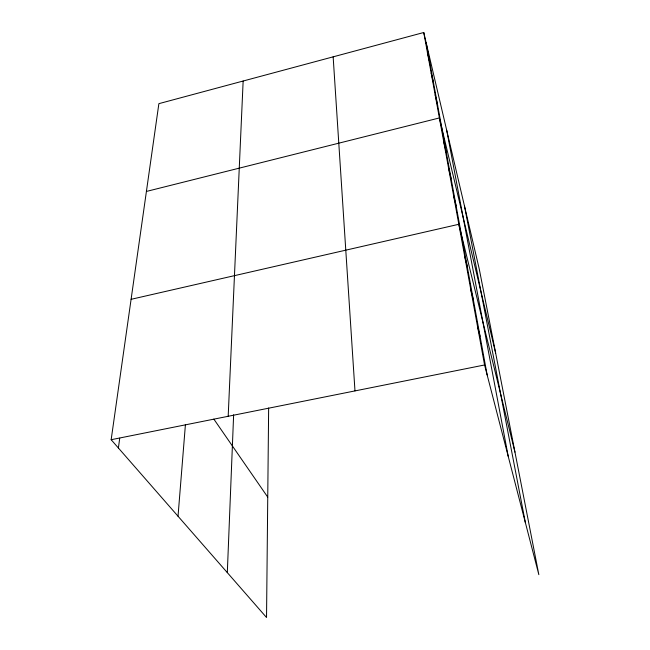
<?xml version="1.0" encoding="UTF-8"?>
<svg xmlns="http://www.w3.org/2000/svg" width="650" height="650" viewBox="0 0 650 650"><rect width="100%" height="100%" fill="white"/><g stroke="black" fill="none" stroke-linecap="round" stroke-linejoin="round"><path stroke-width="0.97" d="M268.645 407.981L266.533 617.5L111.158 439.709L158.876 103.659L423.759 32.5L479.286 269.116L538.842 574.665L484.567 364.975L423.759 32.5M227.313 572.626L233.634 414.781M228.182 416.284L243.149 81.014M178.027 516.222L185.421 424.596M118.397 447.988L119.722 438.173M146.412 191.441L439.384 117.942L495.657 353.104M131.097 299.317L458.835 224.283L514.962 452.148M111.158 439.709L484.567 364.975M213.858 419.128L267.743 497.128M477.466 326.129L480.049 336.277M470.836 289.9L473.427 300.186M464.644 256.027L467.228 266.411M453.546 195.333L456.105 205.822M448.549 168.049L451.1 178.555M443.844 142.293L446.371 152.799M435.167 94.884L437.653 105.332M431.169 73.011L433.631 83.428M427.367 52.244L429.812 62.611M464.523 206.221L525.363 522.592M446.712 130.301L508.219 456.332M426.173 42.803L487.151 374.936M333.149 56.842L354.981 390.91"/></g></svg>
